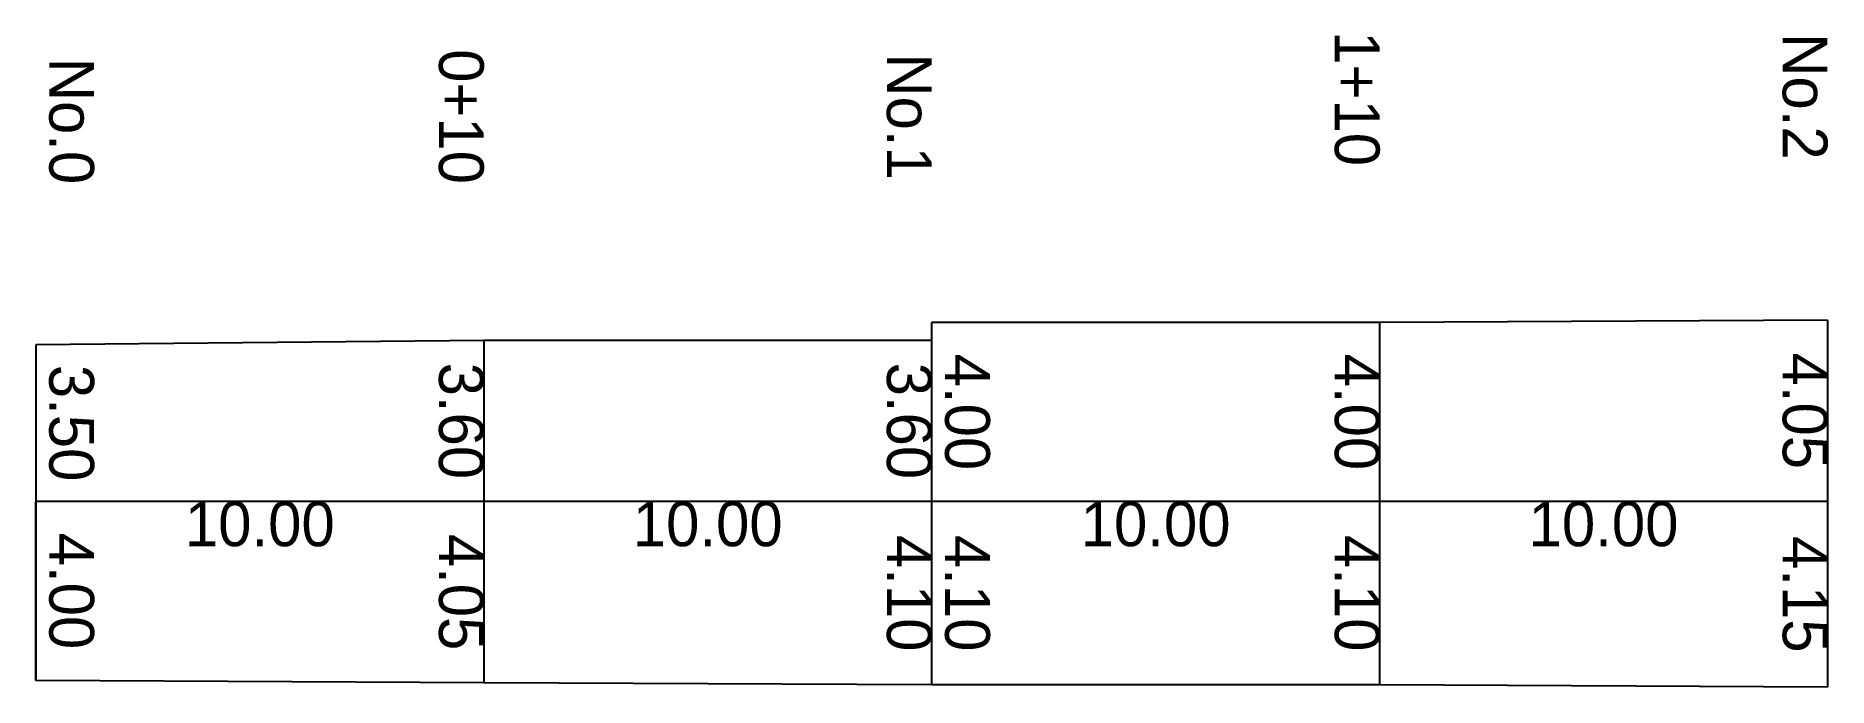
# Model space of a CAD drawing. Header units: metres. Extents: x 0 to 40, y -4.2 to 10.4.
import ezdxf
from ezdxf.enums import TextEntityAlignment as Align

# ---------------------------------------------------------------- set-up
doc = ezdxf.new("R2010")
doc.units = ezdxf.units.M

msp = doc.modelspace()

# ---------------------------------------------------------------- linework, layer by layer
for p, q in [((40, 4.05), (30, 4)), ((40, 4.05), (40, 0)), ((20, 4), (20, 0)), ((20, 4), (20, 3.6)), ((30, 4), (20, 4)), ((30, 4), (30, 0)), ((10, 3.6), (0, 3.5)), ((0, 3.5), (0, 0)), ((0, 3.5), (0, 0)), ((10, 3.6), (10, 0)), ((20, 3.6), (10, 3.6)), ((20, 3.6), (20, 0)), ((0, 0), (0, -4)), ((0, -4), (0, 0)), ((10, 0), (0, 0)), ((10, 0), (10, -4.05)), ((20, 0), (10, 0)), ((20, 0), (20, -4.1)), ((20, 0), (20, -4.1)), ((30, 0), (20, 0)), ((30, 0), (30, -4.1)), ((40, 0), (30, 0)), ((40, 0), (40, -4.15)), ((10, -4.05), (0, -4)), ((20, -4.1), (10, -4.05)), ((20, -4.1), (20, -4.1)), ((30, -4.1), (20, -4.1)), ((40, -4.15), (30, -4.1))]:
    msp.add_line(p, q)

# ---------------------------------------------------------------- texts
for s, p in [('1+10', (30, 9)), ('0+10', (10, 8.6)), ('No.2', (40, 9.05)), ('No.1', (20, 8.6)), ('4.00', (30, 2)), ('4.05', (40, 2.025)), ('3.60', (10, 1.8)), ('3.60', (20, 1.8)), ('4.05', (10, -2.025)), ('4.10', (20, -2.05)), ('4.10', (30, -2.05)), ('4.15', (40, -2.075))]:
    msp.add_text(s, height=1, rotation=-90).set_placement(p, align=Align.TOP_CENTER)
for s, p in [('No.0', (0, 8.5)), ('4.00', (20, 2)), ('3.50', (0, 1.75)), ('4.00', (0, -2)), ('4.10', (20, -2.05))]:
    msp.add_text(s, height=1, rotation=-90).set_placement(p, align=Align.BOTTOM_CENTER)
for p in [(5, 0), (15, 0), (25, 0), (35, 0)]:
    msp.add_text('10.00', height=1).set_placement(p, align=Align.TOP_CENTER)

doc.saveas('drawing.dxf')
